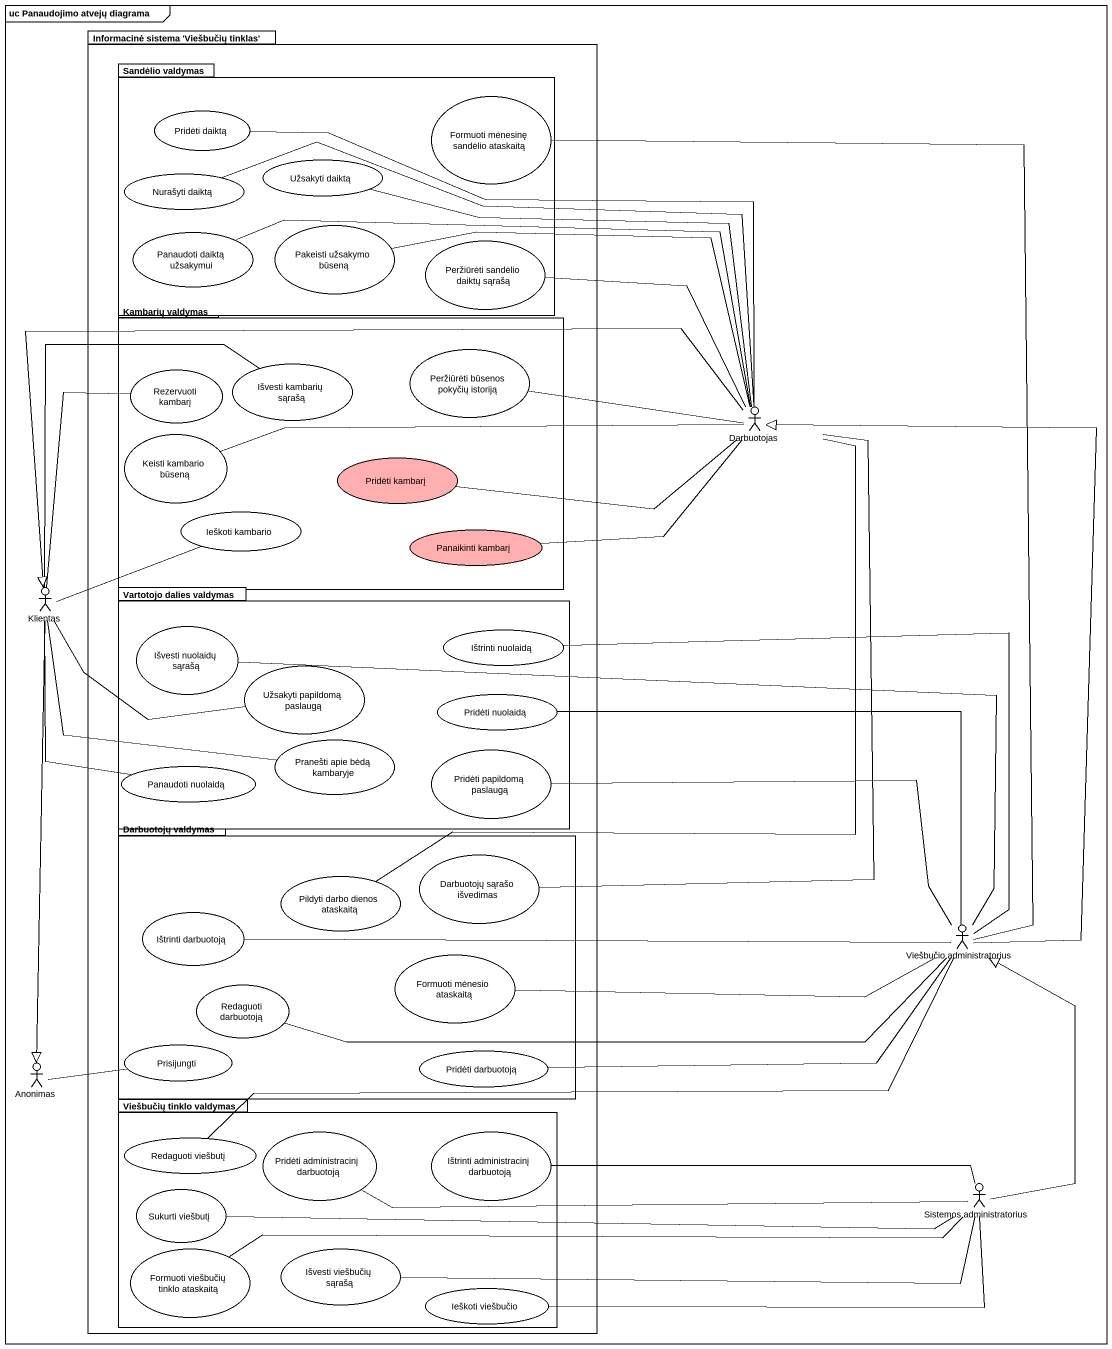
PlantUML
@startuml
mainframe uc Panaudojimo atvejų diagrama
package "Informacinė sistema 'Viešbučių tinklas'" as Informacinė_sistema {
  package "Sandėlio valdymas" as Sandėlio_valdymas {
    usecase "Pridėti daiktą" as Pridėti_daiktą
    usecase "Formuoti mėnesinę sandėlio ataskaitą" as Formuoti_mėnesinę_sandėlio
    usecase "Užsakyti daiktą" as Užsakyti_daiktą
    usecase "Nurašyti daiktą" as Nurašyti_daiktą
    usecase "Panaudoti daiktą užsakymui" as Panaudoti_daiktą_užsakymui
    usecase "Pakeisti užsakymo būseną" as Pakeisti_užsakymo_būseną
    usecase "Peržiūrėti sandėlio daiktų sąrašą" as Peržiūrėti_sandėlio_daiktų
  }
  package "Kambarių valdymas" as Kambarių_valdymas {
    usecase "Peržiūrėti būsenos pokyčių istoriją" as Peržiūrėti_būsenos_pokyčių
    usecase "Rezervuoti kambarį" as Rezervuoti_kambarį
    usecase "Išvesti kambarių sąrašą" as Išvesti_kambarių_sąrašą
    usecase "Keisti kambario būseną" as Keisti_kambario_būseną
    usecase "Pridėti kambarį" as Pridėti_kambarį #FFAFAF
    usecase "Ieškoti kambario" as Ieškoti_kambario
    usecase "Panaikinti kambarį" as Panaikinti_kambarį #FFAFAF
  }
  package "Vartotojo dalies valdymas" as Vartotojo_dalies_valdymas {
    usecase "Išvesti nuolaidų sąrašą" as Išvesti_nuolaidų_sąrašą
    usecase "Ištrinti nuolaidą" as Ištrinti_nuolaidą
    usecase "Užsakyti papildomą paslaugą" as Užsakyti_papildomą_paslaugą
    usecase "Pridėti nuolaidą" as Pridėti_nuolaidą
    usecase "Pranešti apie bėdą kambaryje" as Pranešti_apie_bėdą_kambaryje
    usecase "Panaudoti nuolaidą" as Panaudoti_nuolaidą
    usecase "Pridėti papildomą paslaugą" as Pridėti_papildomą_paslaugą
  }
  package "Darbuotojų valdymas" as Darbuotojų_valdymas {
    usecase "Darbuotojų sąrašo išvedimas" as Darbuotojų_sąrašo_išvedimas
    usecase "Pildyti darbo dienos ataskaitą" as Pildyti_darbo_dienos
    usecase "Ištrinti darbuotoją" as Ištrinti_darbuotoją
    usecase "Formuoti mėnesio ataskaitą" as Formuoti_mėnesio_ataskaitą
    usecase "Redaguoti darbuotoją" as Redaguoti_darbuotoją
    usecase Prisijungti
    usecase "Pridėti darbuotoją" as Pridėti_darbuotoją
  }
  package "Viešbučių tinklo valdymas" as Viešbučių_tinklo_valdymas {
    usecase "Pridėti administracinį darbuotoją" as Pridėti_administracinį
    usecase "Ištrinti administracinį darbuotoją" as Ištrinti_administracinį
    usecase "Redaguoti viešbutį" as Redaguoti_viešbutį
    usecase "Sukurti viešbutį" as Sukurti_viešbutį
    usecase "Formuoti viešbučių tinklo ataskaitą" as Formuoti_viešbučių_tinklo
    usecase "Išvesti viešbučių sąrašą" as Išvesti_viešbučių_sąrašą
    usecase "Ieškoti viešbučio" as Ieškoti_viešbučio
  }
}
actor Darbuotojas
actor Klientas
actor "Viešbučio administratorius" as Viešbučio_administratorius
actor Anonimas
actor "Sistemos administratorius" as Sistemos_administratorius
Nurašyti_daiktą -right- Darbuotojas
Darbuotojas -left- Pridėti_daiktą
Darbuotojas -left- Užsakyti_daiktą
Darbuotojas -left- Panaudoti_daiktą_užsakymui
Darbuotojas -left- Pakeisti_užsakymo_būseną
Darbuotojas -left- Peržiūrėti_sandėlio_daiktų
Darbuotojas -left- Peržiūrėti_būsenos_pokyčių
Darbuotojas -left- Keisti_kambario_būseną
Darbuotojas -left- Pridėti_kambarį
Darbuotojas -left- Panaikinti_kambarį
Darbuotojas -left-|> Klientas
Darbuotojas -- Darbuotojų_sąrašo_išvedimas
Klientas -up- Rezervuoti_kambarį
Klientas -up- Išvesti_kambarių_sąrašą
Klientas -right- Ieškoti_kambario
Klientas --|> Anonimas
Ištrinti_nuolaidą -- Viešbučio_administratorius
Užsakyti_papildomą_paslaugą -left- Klientas
Pridėti_nuolaidą -right- Viešbučio_administratorius
Pranešti_apie_bėdą_kambaryje -left- Klientas
Panaudoti_nuolaidą -up- Klientas
Pridėti_papildomą_paslaugą -right- Viešbučio_administratorius
Pildyti_darbo_dienos -up- Darbuotojas
Viešbučio_administratorius -up- Formuoti_mėnesinę_sandėlio
Viešbučio_administratorius -up-|> Darbuotojas
Viešbučio_administratorius -left- Išvesti_nuolaidų_sąrašą
Viešbučio_administratorius -left- Ištrinti_darbuotoją
Viešbučio_administratorius -left- Redaguoti_darbuotoją
Formuoti_mėnesio_ataskaitą -right- Viešbučio_administratorius
Pridėti_darbuotoją -right- Viešbučio_administratorius
Anonimas -right- Prisijungti
Pridėti_administracinį -right- Sistemos_administratorius
Ištrinti_administracinį -right- Sistemos_administratorius
Redaguoti_viešbutį -right- Viešbučio_administratorius
Sukurti_viešbutį -right- Sistemos_administratorius
Sistemos_administratorius -up-|> Viešbučio_administratorius
Formuoti_viešbučių_tinklo -right- Sistemos_administratorius
Išvesti_viešbučių_sąrašą -right- Sistemos_administratorius
Ieškoti_viešbučio -right- Sistemos_administratorius
@enduml
